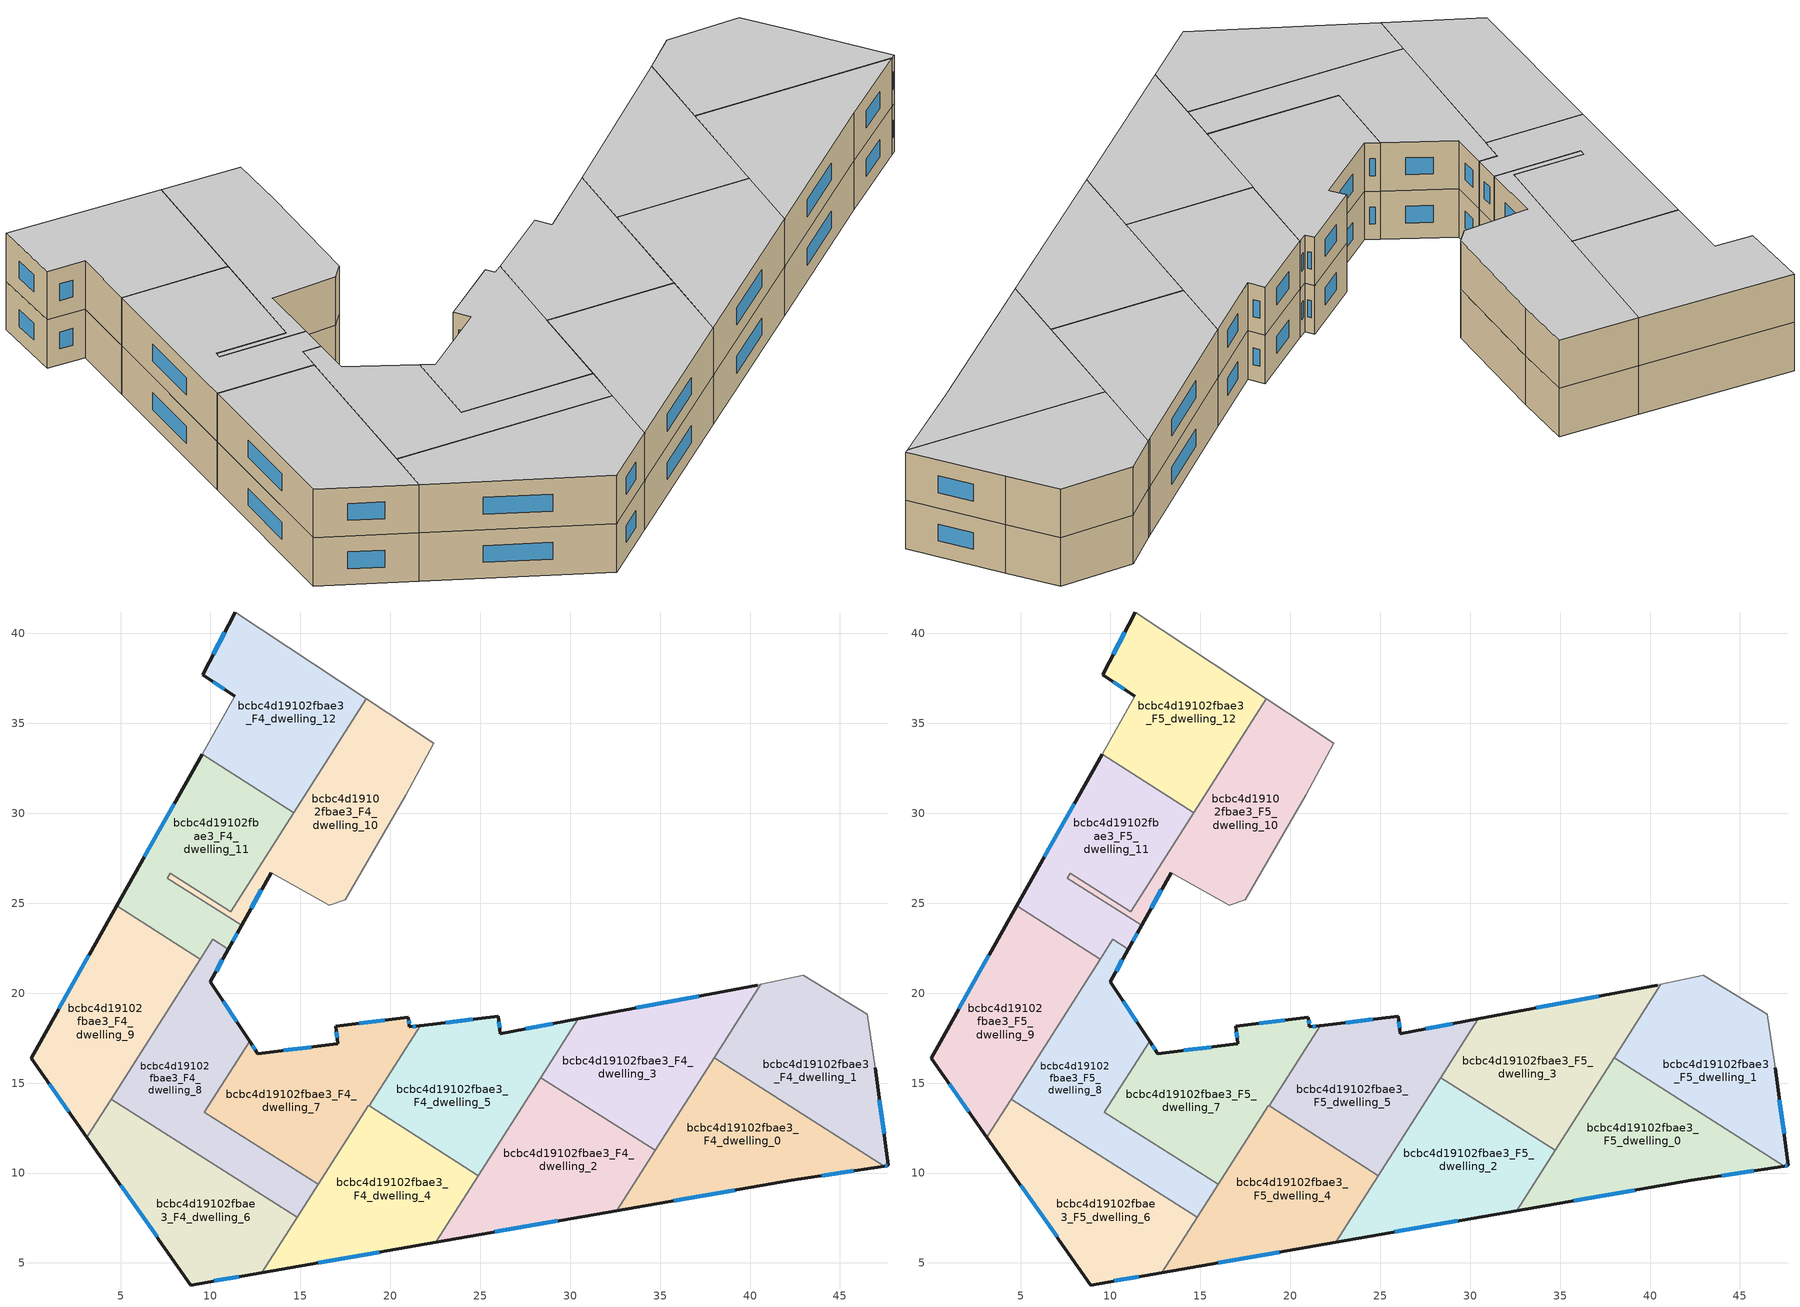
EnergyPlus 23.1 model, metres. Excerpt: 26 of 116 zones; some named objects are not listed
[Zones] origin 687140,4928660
bcbc4d19102fbae3_F4_dwelling_0
 floor to bcbc4d19102fbae3_F3_dwelling_0 (EU_floor_Construction): 47.45,10.39 42.3,9.61 32.59,7.91 38,16.41 z12
 wall outside (EU_wall_Construction): 32.59,7.91 42.3,9.61 47.45,10.39 z12:15
 wall to bcbc4d19102fbae3_F4_dwelling_1 (EU_wall_Construction): 47.45,10.39 38,16.41 z12:15
 wall to bcbc4d19102fbae3_F4_dwelling_3 (EU_wall_Construction): 38,16.41 34.72,11.26 z12:15
 wall to bcbc4d19102fbae3_F4_dwelling_2 (EU_wall_Construction): 34.72,11.26 32.59,7.91 z12:15
 window (EU_Window_Construction): 43.98,9.86 45.78,10.13 / 35.75,8.46 39.14,9.05 z12.98:14.02
bcbc4d19102fbae3_F4_dwelling_1
 floor to bcbc4d19102fbae3_F3_dwelling_1 (EU_floor_Construction): 46.51,18.82 46.95,15.85 47.69,10.42 47.45,10.39 38,16.41 40.6,20.5 42.95,20.98 z12
 wall outside (EU_wall_Construction): 47.45,10.39 47.69,10.42 46.95,15.85 z12:15
 wall adiabatic (EU_wall_Construction): 46.95,15.85 46.51,18.82 42.95,20.98 40.6,20.5 z12:15
 wall to bcbc4d19102fbae3_F4_dwelling_3 (EU_wall_Construction): 40.6,20.5 38,16.41 z12:15
 window (EU_Window_Construction): 47.45,12.19 47.19,14.09 / 47.53,10.4 47.61,10.41 z12.98:14.02
bcbc4d19102fbae3_F4_dwelling_10
 floor to bcbc4d19102fbae3_F3_dwelling_10 (EU_floor_Construction): 22.4,33.89 20.85,31.01 17.48,25.2 16.6,24.88 13.36,26.7 11.73,23.77 7.6,26.4 7.77,26.67 11.12,24.54 18.65,36.38 z12
 wall outside (EU_wall_Construction): 11.73,23.77 13.36,26.7 z12:15
 wall adiabatic (EU_wall_Construction): 13.36,26.7 16.6,24.88 17.48,25.2 20.85,31.01 22.4,33.89 18.65,36.38 z12:15
 wall to bcbc4d19102fbae3_F4_dwelling_11 (EU_wall_Construction): 14.62,30.04 11.12,24.54 7.77,26.67 7.6,26.4 11.73,23.77 z12:15
 wall to bcbc4d19102fbae3_F4_dwelling_12 (EU_wall_Construction): 18.65,36.38 14.62,30.04 z12:15
 window (EU_Window_Construction): 12.26,24.72 12.83,25.74 z12.98:14.02
bcbc4d19102fbae3_F4_dwelling_11
 floor to bcbc4d19102fbae3_F3_dwelling_11 (EU_floor_Construction): 14.62,30.04 11.12,24.54 7.77,26.67 7.6,26.4 11.73,23.77 11,22.45 10.14,23 9.43,21.89 4.79,24.85 9.53,33.28 z12
 wall outside (EU_wall_Construction): 11,22.45 11.73,23.77 / 9.53,33.28 4.79,24.85 z12:15
 wall to bcbc4d19102fbae3_F4_dwelling_8 (EU_wall_Construction): 9.43,21.89 10.14,23 11,22.45 z12:15
 wall to bcbc4d19102fbae3_F4_dwelling_9 (EU_wall_Construction): 4.79,24.85 9.43,21.89 z12:15
 wall to bcbc4d19102fbae3_F4_dwelling_12 (EU_wall_Construction): 14.62,30.04 9.53,33.28 z12:15
 window (EU_Window_Construction): 11.24,22.88 11.49,23.34 / 7.99,30.54 6.33,27.59 z12.98:14.02
bcbc4d19102fbae3_F4_dwelling_12
 floor to bcbc4d19102fbae3_F3_dwelling_12 (EU_floor_Construction): 18.65,36.38 14.62,30.04 9.53,33.28 11.34,36.5 9.56,37.7 11.37,41.19 z12
 wall outside (EU_wall_Construction): 11.37,41.19 9.56,37.7 11.34,36.5 z12:15
 wall adiabatic (EU_wall_Construction): 11.34,36.5 9.53,33.28 / 18.65,36.38 11.37,41.19 z12:15
 window (EU_Window_Construction): 10.14,37.31 10.77,36.89 / 10.79,40.06 10.15,38.83 z12.98:14.02
bcbc4d19102fbae3_F4_dwelling_2
 floor to bcbc4d19102fbae3_F3_dwelling_2 (EU_floor_Construction): 34.72,11.26 32.59,7.91 22.53,6.15 28.36,15.31 z12
 wall outside (EU_wall_Construction): 22.53,6.15 32.59,7.91 z12:15
 wall to bcbc4d19102fbae3_F4_dwelling_3 (EU_wall_Construction): 34.72,11.26 28.36,15.31 z12:15
 wall to bcbc4d19102fbae3_F4_dwelling_5 (EU_wall_Construction): 28.36,15.31 24.89,9.86 z12:15
 wall to bcbc4d19102fbae3_F4_dwelling_4 (EU_wall_Construction): 24.89,9.86 22.53,6.15 z12:15
 window (EU_Window_Construction): 25.8,6.72 29.32,7.34 z12.98:14.02
bcbc4d19102fbae3_F4_dwelling_3
 floor to bcbc4d19102fbae3_F3_dwelling_3 (EU_floor_Construction): 40.6,20.5 34.72,11.26 28.36,15.31 30.44,18.57 40.39,20.45 z12
 wall outside (EU_wall_Construction): 40.39,20.45 30.44,18.57 z12:15
 wall adiabatic (EU_wall_Construction): 40.6,20.5 40.39,20.45 z12:15
 wall to bcbc4d19102fbae3_F4_dwelling_5 (EU_wall_Construction): 30.44,18.57 28.36,15.31 z12:15
 window (EU_Window_Construction): 37.16,19.84 33.67,19.18 z12.98:14.02
bcbc4d19102fbae3_F4_dwelling_4
 floor to bcbc4d19102fbae3_F3_dwelling_4 (EU_floor_Construction): 24.89,9.86 22.53,6.15 12.86,4.46 18.78,13.75 z12
 wall outside (EU_wall_Construction): 12.86,4.46 22.53,6.15 z12:15
 wall to bcbc4d19102fbae3_F4_dwelling_7 (EU_wall_Construction): 18.82,13.73 18.78,13.75 15.98,9.36 z12:15
 wall to bcbc4d19102fbae3_F4_dwelling_5 (EU_wall_Construction): 24.89,9.86 18.82,13.73 z12:15
 wall to bcbc4d19102fbae3_F4_dwelling_6 (EU_wall_Construction): 14.81,7.53 12.86,4.46 z12:15
 wall to bcbc4d19102fbae3_F4_dwelling_8 (EU_wall_Construction): 15.98,9.36 14.81,7.53 z12:15
 window (EU_Window_Construction): 16,5.01 19.39,5.6 z12.98:14.02
bcbc4d19102fbae3_F4_dwelling_5
 floor to bcbc4d19102fbae3_F3_dwelling_5 (EU_floor_Construction): 30.44,18.57 24.89,9.86 18.82,13.73 21.66,18.2 25.99,18.72 26.11,17.75 z12
 wall outside (EU_wall_Construction): 30.44,18.57 26.11,17.75 25.99,18.72 21.66,18.2 z12:15
 wall to bcbc4d19102fbae3_F4_dwelling_7 (EU_wall_Construction): 21.66,18.2 18.82,13.73 z12:15
 window (EU_Window_Construction): 26.07,18.07 26.03,18.41 / 29.03,18.31 27.52,18.02 / 24.58,18.55 23.07,18.37 z12.98:14.02
bcbc4d19102fbae3_F4_dwelling_6
 floor to bcbc4d19102fbae3_F3_dwelling_6 (EU_floor_Construction): 14.81,7.53 12.86,4.46 8.91,3.78 3.13,11.99 4.48,14.11 z12
 wall outside (EU_wall_Construction): 3.13,11.99 8.91,3.78 12.86,4.46 z12:15
 wall to bcbc4d19102fbae3_F4_dwelling_8 (EU_wall_Construction): 14.81,7.53 4.48,14.11 z12:15
 wall to bcbc4d19102fbae3_F4_dwelling_9 (EU_wall_Construction): 4.48,14.11 3.13,11.99 z12:15
 window (EU_Window_Construction): 5.01,9.32 7.03,6.45 / 10.2,4 11.58,4.24 z12.98:14.02
bcbc4d19102fbae3_F4_dwelling_7
 floor to bcbc4d19102fbae3_F3_dwelling_7 (EU_floor_Construction): 21.66,18.2 18.82,13.73 18.78,13.75 15.98,9.36 9.67,13.38 12.17,17.33 12.62,16.64 17.05,17.18 17.08,17.18 17.08,17.22 16.96,18.17 20.99,18.67 21.06,18.12 21.6,18.19 z12
 wall outside (EU_wall_Construction): 21.66,18.2 21.6,18.19 21.06,18.12 20.99,18.67 16.96,18.17 17.08,17.22 17.08,17.18 17.05,17.18 12.62,16.64 12.17,17.33 z12:15
 wall to bcbc4d19102fbae3_F4_dwelling_8 (EU_wall_Construction): 12.17,17.33 9.67,13.38 15.98,9.36 z12:15
 window (EU_Window_Construction): 12.48,16.87 12.32,17.1 / 15.61,17.01 14.06,16.82 / 17,17.87 17.04,17.53 / 19.68,18.51 18.27,18.33 / 21.04,18.3 21.02,18.49 / 21.42,18.17 21.24,18.15 z12.98:14.02
bcbc4d19102fbae3_F4_dwelling_8
 floor to bcbc4d19102fbae3_F3_dwelling_8 (EU_floor_Construction): 11,22.45 9.98,20.63 12.17,17.33 9.67,13.38 15.98,9.36 14.81,7.53 4.48,14.11 10.14,23 z12
 wall outside (EU_wall_Construction): 12.17,17.33 9.98,20.63 11,22.45 z12:15
 wall to bcbc4d19102fbae3_F4_dwelling_9 (EU_wall_Construction): 9.43,21.89 4.48,14.11 z12:15
 window (EU_Window_Construction): 10.31,21.23 10.67,21.86 / 11.46,18.4 10.7,19.56 z12.98:14.02
bcbc4d19102fbae3_F4_dwelling_9
 floor to bcbc4d19102fbae3_F3_dwelling_9 (EU_floor_Construction): 9.43,21.89 3.13,11.99 0.02,16.39 4.79,24.85 z12
 wall outside (EU_wall_Construction): 4.79,24.85 0.02,16.39 3.13,11.99 z12:15
 window (EU_Window_Construction): 3.24,22.1 1.57,19.15 / 1.03,14.96 2.12,13.42 z12.98:14.02
bcbc4d19102fbae3_F5_dwelling_0
 floor to bcbc4d19102fbae3_F4_dwelling_0 (EU_floor_Construction): 47.45,10.39 42.3,9.61 32.59,7.91 38,16.41 z15
 wall outside (EU_wall_Construction): 32.59,7.91 42.3,9.61 47.45,10.39 z15:18
 wall to bcbc4d19102fbae3_F5_dwelling_1 (EU_wall_Construction): 47.45,10.39 38,16.41 z15:18
 wall to bcbc4d19102fbae3_F5_dwelling_3 (EU_wall_Construction): 38,16.41 34.72,11.26 z15:18
 wall to bcbc4d19102fbae3_F5_dwelling_2 (EU_wall_Construction): 34.72,11.26 32.59,7.91 z15:18
 window (EU_Window_Construction): 43.98,9.86 45.78,10.13 / 35.75,8.46 39.14,9.05 z15.98:17.02
 ceiling to bcbc4d19102fbae3_F6_dwelling_0 (EU_floor_Construction): 47.45,10.39 38,16.41 32.59,7.91 42.3,9.61 z18
bcbc4d19102fbae3_F5_dwelling_1
 floor to bcbc4d19102fbae3_F4_dwelling_1 (EU_floor_Construction): 46.51,18.82 46.95,15.85 47.69,10.42 47.45,10.39 38,16.41 40.6,20.5 42.95,20.98 z15
 wall outside (EU_wall_Construction): 47.45,10.39 47.69,10.42 46.95,15.85 z15:18
 wall adiabatic (EU_wall_Construction): 46.95,15.85 46.51,18.82 42.95,20.98 40.6,20.5 z15:18
 wall to bcbc4d19102fbae3_F5_dwelling_3 (EU_wall_Construction): 40.6,20.5 38,16.41 z15:18
 window (EU_Window_Construction): 47.45,12.19 47.19,14.09 / 47.53,10.4 47.61,10.41 z15.98:17.02
 ceiling to bcbc4d19102fbae3_F6_dwelling_1 (EU_floor_Construction): 47.69,10.42 46.95,15.85 46.51,18.82 42.95,20.98 40.6,20.5 38,16.41 47.45,10.39 z18
bcbc4d19102fbae3_F5_dwelling_10
 floor to bcbc4d19102fbae3_F4_dwelling_10 (EU_floor_Construction): 22.4,33.89 20.85,31.01 17.48,25.2 16.6,24.88 13.36,26.7 11.73,23.77 7.6,26.4 7.77,26.67 11.12,24.54 18.65,36.38 z15
 wall outside (EU_wall_Construction): 11.73,23.77 13.36,26.7 z15:18
 wall adiabatic (EU_wall_Construction): 13.36,26.7 16.6,24.88 17.48,25.2 20.85,31.01 22.4,33.89 18.65,36.38 z15:18
 wall to bcbc4d19102fbae3_F5_dwelling_11 (EU_wall_Construction): 14.62,30.04 11.12,24.54 7.77,26.67 7.6,26.4 11.73,23.77 z15:18
 wall to bcbc4d19102fbae3_F5_dwelling_12 (EU_wall_Construction): 18.65,36.38 14.62,30.04 z15:18
 window (EU_Window_Construction): 12.26,24.72 12.83,25.74 z15.98:17.02
 ceiling to bcbc4d19102fbae3_F6_dwelling_10 (EU_floor_Construction): 17.48,25.2 20.85,31.01 22.4,33.89 18.65,36.38 11.12,24.54 7.77,26.67 7.6,26.4 11.73,23.77 13.36,26.7 16.6,24.88 z18
bcbc4d19102fbae3_F5_dwelling_11
 floor to bcbc4d19102fbae3_F4_dwelling_11 (EU_floor_Construction): 14.62,30.04 11.12,24.54 7.77,26.67 7.6,26.4 11.73,23.77 11,22.45 10.14,23 9.43,21.89 4.79,24.85 9.53,33.28 z15
 wall outside (EU_wall_Construction): 11,22.45 11.73,23.77 / 9.53,33.28 4.79,24.85 z15:18
 wall to bcbc4d19102fbae3_F5_dwelling_8 (EU_wall_Construction): 9.43,21.89 10.14,23 11,22.45 z15:18
 wall to bcbc4d19102fbae3_F5_dwelling_9 (EU_wall_Construction): 4.79,24.85 9.43,21.89 z15:18
 wall to bcbc4d19102fbae3_F5_dwelling_12 (EU_wall_Construction): 14.62,30.04 9.53,33.28 z15:18
 window (EU_Window_Construction): 11.24,22.88 11.49,23.34 / 7.99,30.54 6.33,27.59 z15.98:17.02
 ceiling to bcbc4d19102fbae3_F6_dwelling_11 (EU_floor_Construction): 11.73,23.77 7.6,26.4 7.77,26.67 11.12,24.54 14.62,30.04 9.53,33.28 4.79,24.85 9.43,21.89 10.14,23 11,22.45 z18
bcbc4d19102fbae3_F5_dwelling_12
 floor to bcbc4d19102fbae3_F4_dwelling_12 (EU_floor_Construction): 18.65,36.38 14.62,30.04 9.53,33.28 11.34,36.5 9.56,37.7 11.37,41.19 z15
 wall outside (EU_wall_Construction): 11.37,41.19 9.56,37.7 11.34,36.5 z15:18
 wall adiabatic (EU_wall_Construction): 11.34,36.5 9.53,33.28 / 18.65,36.38 11.37,41.19 z15:18
 window (EU_Window_Construction): 10.14,37.31 10.77,36.89 / 10.79,40.06 10.15,38.83 z15.98:17.02
 ceiling to bcbc4d19102fbae3_F6_dwelling_12 (EU_floor_Construction): 14.62,30.04 18.65,36.38 11.37,41.19 9.56,37.7 11.34,36.5 9.53,33.28 z18
bcbc4d19102fbae3_F5_dwelling_2
 floor to bcbc4d19102fbae3_F4_dwelling_2 (EU_floor_Construction): 34.72,11.26 32.59,7.91 22.53,6.15 28.36,15.31 z15
 wall outside (EU_wall_Construction): 22.53,6.15 32.59,7.91 z15:18
 wall to bcbc4d19102fbae3_F5_dwelling_3 (EU_wall_Construction): 34.72,11.26 28.36,15.31 z15:18
 wall to bcbc4d19102fbae3_F5_dwelling_5 (EU_wall_Construction): 28.36,15.31 24.89,9.86 z15:18
 wall to bcbc4d19102fbae3_F5_dwelling_4 (EU_wall_Construction): 24.89,9.86 22.53,6.15 z15:18
 window (EU_Window_Construction): 25.8,6.72 29.32,7.34 z15.98:17.02
 ceiling to bcbc4d19102fbae3_F6_dwelling_2 (EU_floor_Construction): 32.59,7.91 34.72,11.26 28.36,15.31 22.53,6.15 z18
bcbc4d19102fbae3_F5_dwelling_3
 floor to bcbc4d19102fbae3_F4_dwelling_3 (EU_floor_Construction): 40.6,20.5 34.72,11.26 28.36,15.31 30.44,18.57 40.39,20.45 z15
 wall outside (EU_wall_Construction): 40.39,20.45 30.44,18.57 z15:18
 wall adiabatic (EU_wall_Construction): 40.6,20.5 40.39,20.45 z15:18
 wall to bcbc4d19102fbae3_F5_dwelling_5 (EU_wall_Construction): 30.44,18.57 28.36,15.31 z15:18
 window (EU_Window_Construction): 37.16,19.84 33.67,19.18 z15.98:17.02
 ceiling to bcbc4d19102fbae3_F6_dwelling_3 (EU_floor_Construction): 34.72,11.26 40.6,20.5 40.39,20.45 30.44,18.57 28.36,15.31 z18
bcbc4d19102fbae3_F5_dwelling_4
 floor to bcbc4d19102fbae3_F4_dwelling_4 (EU_floor_Construction): 24.89,9.86 22.53,6.15 12.86,4.46 18.78,13.75 z15
 wall outside (EU_wall_Construction): 12.86,4.46 22.53,6.15 z15:18
 wall to bcbc4d19102fbae3_F5_dwelling_7 (EU_wall_Construction): 18.82,13.73 18.78,13.75 15.98,9.36 z15:18
 wall to bcbc4d19102fbae3_F5_dwelling_5 (EU_wall_Construction): 24.89,9.86 18.82,13.73 z15:18
 wall to bcbc4d19102fbae3_F5_dwelling_6 (EU_wall_Construction): 14.81,7.53 12.86,4.46 z15:18
 wall to bcbc4d19102fbae3_F5_dwelling_8 (EU_wall_Construction): 15.98,9.36 14.81,7.53 z15:18
 window (EU_Window_Construction): 16,5.01 19.39,5.6 z15.98:17.02
 ceiling to bcbc4d19102fbae3_F6_dwelling_4 (EU_floor_Construction): 22.53,6.15 24.89,9.86 18.78,13.75 12.86,4.46 z18
bcbc4d19102fbae3_F5_dwelling_5
 floor to bcbc4d19102fbae3_F4_dwelling_5 (EU_floor_Construction): 30.44,18.57 24.89,9.86 18.82,13.73 21.66,18.2 25.99,18.72 26.11,17.75 z15
 wall outside (EU_wall_Construction): 30.44,18.57 26.11,17.75 25.99,18.72 21.66,18.2 z15:18
 wall to bcbc4d19102fbae3_F5_dwelling_7 (EU_wall_Construction): 21.66,18.2 18.82,13.73 z15:18
 window (EU_Window_Construction): 26.07,18.07 26.03,18.41 / 29.03,18.31 27.52,18.02 / 24.58,18.55 23.07,18.37 z15.98:17.02
 ceiling to bcbc4d19102fbae3_F6_dwelling_5 (EU_floor_Construction): 24.89,9.86 30.44,18.57 26.11,17.75 25.99,18.72 21.66,18.2 18.82,13.73 z18
bcbc4d19102fbae3_F5_dwelling_6
 floor to bcbc4d19102fbae3_F4_dwelling_6 (EU_floor_Construction): 14.81,7.53 12.86,4.46 8.91,3.78 3.13,11.99 4.48,14.11 z15
 wall outside (EU_wall_Construction): 3.13,11.99 8.91,3.78 12.86,4.46 z15:18
 wall to bcbc4d19102fbae3_F5_dwelling_8 (EU_wall_Construction): 14.81,7.53 4.48,14.11 z15:18
 wall to bcbc4d19102fbae3_F5_dwelling_9 (EU_wall_Construction): 4.48,14.11 3.13,11.99 z15:18
 window (EU_Window_Construction): 5.01,9.32 7.03,6.45 / 10.2,4 11.58,4.24 z15.98:17.02
 ceiling to bcbc4d19102fbae3_F6_dwelling_6 (EU_floor_Construction): 12.86,4.46 14.81,7.53 4.48,14.11 3.13,11.99 8.91,3.78 z18
bcbc4d19102fbae3_F5_dwelling_7
 floor to bcbc4d19102fbae3_F4_dwelling_7 (EU_floor_Construction): 21.66,18.2 18.82,13.73 18.78,13.75 15.98,9.36 9.67,13.38 12.17,17.33 12.62,16.64 17.05,17.18 17.08,17.18 17.08,17.22 16.96,18.17 20.99,18.67 21.06,18.12 21.6,18.19 z15
 wall outside (EU_wall_Construction): 21.66,18.2 21.6,18.19 21.06,18.12 20.99,18.67 16.96,18.17 17.08,17.22 17.08,17.18 17.05,17.18 12.62,16.64 12.17,17.33 z15:18
 wall to bcbc4d19102fbae3_F5_dwelling_8 (EU_wall_Construction): 12.17,17.33 9.67,13.38 15.98,9.36 z15:18
 window (EU_Window_Construction): 12.48,16.87 12.32,17.1 / 15.61,17.01 14.06,16.82 / 17,17.87 17.04,17.53 / 19.68,18.51 18.27,18.33 / 21.04,18.3 21.02,18.49 / 21.42,18.17 21.24,18.15 z15.98:17.02
 ceiling to bcbc4d19102fbae3_F6_dwelling_7 (EU_floor_Construction): 18.82,13.73 21.66,18.2 21.6,18.19 21.06,18.12 20.99,18.67 16.96,18.17 17.08,17.22 17.08,17.18 17.05,17.18 12.62,16.64 12.17,17.33 9.67,13.38 15.98,9.36 18.78,13.75 z18
bcbc4d19102fbae3_F5_dwelling_8
 floor to bcbc4d19102fbae3_F4_dwelling_8 (EU_floor_Construction): 11,22.45 9.98,20.63 12.17,17.33 9.67,13.38 15.98,9.36 14.81,7.53 4.48,14.11 10.14,23 z15
 wall outside (EU_wall_Construction): 12.17,17.33 9.98,20.63 11,22.45 z15:18
 wall to bcbc4d19102fbae3_F5_dwelling_9 (EU_wall_Construction): 9.43,21.89 4.48,14.11 z15:18
 window (EU_Window_Construction): 10.31,21.23 10.67,21.86 / 11.46,18.4 10.7,19.56 z15.98:17.02
 ceiling to bcbc4d19102fbae3_F6_dwelling_8 (EU_floor_Construction): 14.81,7.53 15.98,9.36 9.67,13.38 12.17,17.33 9.98,20.63 11,22.45 10.14,23 4.48,14.11 z18
bcbc4d19102fbae3_F5_dwelling_9
 floor to bcbc4d19102fbae3_F4_dwelling_9 (EU_floor_Construction): 9.43,21.89 3.13,11.99 0.02,16.39 4.79,24.85 z15
 wall outside (EU_wall_Construction): 4.79,24.85 0.02,16.39 3.13,11.99 z15:18
 window (EU_Window_Construction): 3.24,22.1 1.57,19.15 / 1.03,14.96 2.12,13.42 z15.98:17.02
 ceiling to bcbc4d19102fbae3_F6_dwelling_9 (EU_floor_Construction): 3.13,11.99 9.43,21.89 4.79,24.85 0.02,16.39 z18
[Building]
EU S2 Campaign: North Axis=0; Terrain=City; Solar Distribution=FullExterior
[Site:Location]
Bologna: Latitude=44.5; Longitude=11.25; Time Zone=1; Elevation=37
[SizingPeriod:WeatherFileDays]
AnnualSizingPeriod: Begin Month=1; Begin Day of Month=1; End Month=12; End Day of Month=31; Day of Week for Start Day=Monday; Use Weather File Daylight Saving Period=No; Use Weather File Rain and Snow Indicators=No
[MATERIAL]
EU_InternalMass_Material: Roughness=MediumRough; Thickness=0.1; Conductivity=1; Density=1800; Specific Heat=900; Thermal Absorptance=0.9; Solar Absorptance=0.7; Visible Absorptance=0.7
[MATERIAL:NOMASS] Roughness=MediumRough; Thermal Absorptance=0.9; Solar Absorptance=0.7; Visible Absorptance=0.7
Name | Thermal Resistance
EU_wall_NoMass | 0.905828
EU_floor_NoMass | 0.67114
[WINDOWMATERIAL:SIMPLEGLAZINGSYSTEM]
EU_Window_SimpleGlazing: UFactor=4.52486; Solar Heat Gain Coefficient=0.85; Visible Transmittance=0.85
[CONSTRUCTION]
EU_wall_Construction: EU_wall_NoMass
EU_floor_Construction: EU_floor_NoMass
EU_Window_Construction: EU_Window_SimpleGlazing
EU_InternalMass_Construction: EU_InternalMass_Material
[ZONE] Type=1; Multiplier=1; Ceiling Height=autocalculate; Floor Area=autocalculate; Part of Total Floor Area=Yes
Name | Volume
bcbc4d19102fbae3_F4_dwelling_0; bcbc4d19102fbae3_F5_dwelling_0; bcbc4d19102fbae3_F4_dwelling_12; bcbc4d19102fbae3_F5_dwelling_12 | 167.64
bcbc4d19102fbae3_F4_dwelling_1; bcbc4d19102fbae3_F5_dwelling_1 | 167.637
bcbc4d19102fbae3_F4_dwelling_10; bcbc4d19102fbae3_F5_dwelling_10 | 168.234
bcbc4d19102fbae3_F4_dwelling_11; bcbc4d19102fbae3_F5_dwelling_11 | 167.92
bcbc4d19102fbae3_F4_dwelling_2; bcbc4d19102fbae3_F5_dwelling_2 | 167.627
bcbc4d19102fbae3_F4_dwelling_3; bcbc4d19102fbae3_F5_dwelling_3 | 167.615
bcbc4d19102fbae3_F4_dwelling_4; bcbc4d19102fbae3_F5_dwelling_4 | 167.6
bcbc4d19102fbae3_F4_dwelling_5; bcbc4d19102fbae3_F5_dwelling_5 | 166.841
bcbc4d19102fbae3_F4_dwelling_6; bcbc4d19102fbae3_F5_dwelling_6 | 167.644
bcbc4d19102fbae3_F4_dwelling_7; bcbc4d19102fbae3_F5_dwelling_7 | 167.226
bcbc4d19102fbae3_F4_dwelling_8; bcbc4d19102fbae3_F5_dwelling_8 | 167.625
bcbc4d19102fbae3_F4_dwelling_9; bcbc4d19102fbae3_F5_dwelling_9 | 167.924
[INTERNALMASS] Construction=EU_InternalMass_Construction
Name | Zone or ZoneList | Surface Area
bcbc4d19102fbae3_F4_dwelling_0_EU_InternalMass | bcbc4d19102fbae3_F4_dwelling_0 | 55.8769
bcbc4d19102fbae3_F4_dwelling_1_EU_InternalMass | bcbc4d19102fbae3_F4_dwelling_1 | 55.8792
bcbc4d19102fbae3_F4_dwelling_2_EU_InternalMass | bcbc4d19102fbae3_F4_dwelling_2 | 55.8777
bcbc4d19102fbae3_F4_dwelling_3_EU_InternalMass | bcbc4d19102fbae3_F4_dwelling_3 | 55.8743
bcbc4d19102fbae3_F4_dwelling_4_EU_InternalMass | bcbc4d19102fbae3_F4_dwelling_4 | 55.8696
bcbc4d19102fbae3_F4_dwelling_5_EU_InternalMass | bcbc4d19102fbae3_F4_dwelling_5 | 55.616
bcbc4d19102fbae3_F4_dwelling_6_EU_InternalMass | bcbc4d19102fbae3_F4_dwelling_6 | 55.8802
bcbc4d19102fbae3_F4_dwelling_7_EU_InternalMass | bcbc4d19102fbae3_F4_dwelling_7 | 55.7405
bcbc4d19102fbae3_F4_dwelling_8_EU_InternalMass | bcbc4d19102fbae3_F4_dwelling_8 | 55.8759
bcbc4d19102fbae3_F4_dwelling_9_EU_InternalMass | bcbc4d19102fbae3_F4_dwelling_9 | 55.9736
bcbc4d19102fbae3_F4_dwelling_10_EU_InternalMass | bcbc4d19102fbae3_F4_dwelling_10 | 56.0781
bcbc4d19102fbae3_F4_dwelling_11_EU_InternalMass | bcbc4d19102fbae3_F4_dwelling_11 | 55.9729
bcbc4d19102fbae3_F4_dwelling_12_EU_InternalMass | bcbc4d19102fbae3_F4_dwelling_12 | 55.8787
bcbc4d19102fbae3_F5_dwelling_0_EU_InternalMass | bcbc4d19102fbae3_F5_dwelling_0 | 55.8769
bcbc4d19102fbae3_F5_dwelling_1_EU_InternalMass | bcbc4d19102fbae3_F5_dwelling_1 | 55.8792
bcbc4d19102fbae3_F5_dwelling_2_EU_InternalMass | bcbc4d19102fbae3_F5_dwelling_2 | 55.8777
bcbc4d19102fbae3_F5_dwelling_3_EU_InternalMass | bcbc4d19102fbae3_F5_dwelling_3 | 55.8743
bcbc4d19102fbae3_F5_dwelling_4_EU_InternalMass | bcbc4d19102fbae3_F5_dwelling_4 | 55.8696
bcbc4d19102fbae3_F5_dwelling_5_EU_InternalMass | bcbc4d19102fbae3_F5_dwelling_5 | 55.616
bcbc4d19102fbae3_F5_dwelling_6_EU_InternalMass | bcbc4d19102fbae3_F5_dwelling_6 | 55.8802
bcbc4d19102fbae3_F5_dwelling_7_EU_InternalMass | bcbc4d19102fbae3_F5_dwelling_7 | 55.7405
bcbc4d19102fbae3_F5_dwelling_8_EU_InternalMass | bcbc4d19102fbae3_F5_dwelling_8 | 55.8759
bcbc4d19102fbae3_F5_dwelling_9_EU_InternalMass | bcbc4d19102fbae3_F5_dwelling_9 | 55.9736
bcbc4d19102fbae3_F5_dwelling_10_EU_InternalMass | bcbc4d19102fbae3_F5_dwelling_10 | 56.0781
bcbc4d19102fbae3_F5_dwelling_11_EU_InternalMass | bcbc4d19102fbae3_F5_dwelling_11 | 55.9729
bcbc4d19102fbae3_F5_dwelling_12_EU_InternalMass | bcbc4d19102fbae3_F5_dwelling_12 | 55.8787
[OTHEREQUIPMENT] Fuel Type=Electricity; Design Level Calculation Method=Watts/Area; Power per Zone Floor Area=1; Fraction Latent=0; Fraction Radiant=0; Fraction Lost=0; Carbon Dioxide Generation Rate=0; EndUse Subcategory=EU_Step8_InternalGains
Name | Zone or ZoneList or Space or SpaceList | Schedule
EU_Step8_InternalGain_bcbc4d19102fbae3_F4_dwelling_0_f000 | bcbc4d19102fbae3_F4_dwelling_0 | EU_Step8_GainSchedule_bcbc4d19102fbae3_F4_dwelling_0_f000
EU_Step8_InternalGain_bcbc4d19102fbae3_F4_dwelling_1_f000 | bcbc4d19102fbae3_F4_dwelling_1 | EU_Step8_GainSchedule_bcbc4d19102fbae3_F4_dwelling_1_f000
EU_Step8_InternalGain_bcbc4d19102fbae3_F4_dwelling_2_f000 | bcbc4d19102fbae3_F4_dwelling_2 | EU_Step8_GainSchedule_bcbc4d19102fbae3_F4_dwelling_2_f000
EU_Step8_InternalGain_bcbc4d19102fbae3_F4_dwelling_3_f000 | bcbc4d19102fbae3_F4_dwelling_3 | EU_Step8_GainSchedule_bcbc4d19102fbae3_F4_dwelling_3_f000
EU_Step8_InternalGain_bcbc4d19102fbae3_F4_dwelling_4_f000 | bcbc4d19102fbae3_F4_dwelling_4 | EU_Step8_GainSchedule_bcbc4d19102fbae3_F4_dwelling_4_f000
EU_Step8_InternalGain_bcbc4d19102fbae3_F4_dwelling_5_f000 | bcbc4d19102fbae3_F4_dwelling_5 | EU_Step8_GainSchedule_bcbc4d19102fbae3_F4_dwelling_5_f000
EU_Step8_InternalGain_bcbc4d19102fbae3_F4_dwelling_6_f000 | bcbc4d19102fbae3_F4_dwelling_6 | EU_Step8_GainSchedule_bcbc4d19102fbae3_F4_dwelling_6_f000
EU_Step8_InternalGain_bcbc4d19102fbae3_F4_dwelling_7_f000 | bcbc4d19102fbae3_F4_dwelling_7 | EU_Step8_GainSchedule_bcbc4d19102fbae3_F4_dwelling_7_f000
EU_Step8_InternalGain_bcbc4d19102fbae3_F4_dwelling_8_f000 | bcbc4d19102fbae3_F4_dwelling_8 | EU_Step8_GainSchedule_bcbc4d19102fbae3_F4_dwelling_8_f000
EU_Step8_InternalGain_bcbc4d19102fbae3_F4_dwelling_9_f000 | bcbc4d19102fbae3_F4_dwelling_9 | EU_Step8_GainSchedule_bcbc4d19102fbae3_F4_dwelling_9_f000
EU_Step8_InternalGain_bcbc4d19102fbae3_F4_dwelling_10_f000 | bcbc4d19102fbae3_F4_dwelling_10 | EU_Step8_GainSchedule_bcbc4d19102fbae3_F4_dwelling_10_f000
EU_Step8_InternalGain_bcbc4d19102fbae3_F4_dwelling_11_f000 | bcbc4d19102fbae3_F4_dwelling_11 | EU_Step8_GainSchedule_bcbc4d19102fbae3_F4_dwelling_11_f000
EU_Step8_InternalGain_bcbc4d19102fbae3_F4_dwelling_12_f000 | bcbc4d19102fbae3_F4_dwelling_12 | EU_Step8_GainSchedule_bcbc4d19102fbae3_F4_dwelling_12_f000
EU_Step8_InternalGain_bcbc4d19102fbae3_F5_dwelling_0_f000 | bcbc4d19102fbae3_F5_dwelling_0 | EU_Step8_GainSchedule_bcbc4d19102fbae3_F5_dwelling_0_f000
EU_Step8_InternalGain_bcbc4d19102fbae3_F5_dwelling_1_f000 | bcbc4d19102fbae3_F5_dwelling_1 | EU_Step8_GainSchedule_bcbc4d19102fbae3_F5_dwelling_1_f000
EU_Step8_InternalGain_bcbc4d19102fbae3_F5_dwelling_2_f000 | bcbc4d19102fbae3_F5_dwelling_2 | EU_Step8_GainSchedule_bcbc4d19102fbae3_F5_dwelling_2_f000
EU_Step8_InternalGain_bcbc4d19102fbae3_F5_dwelling_3_f000 | bcbc4d19102fbae3_F5_dwelling_3 | EU_Step8_GainSchedule_bcbc4d19102fbae3_F5_dwelling_3_f000
EU_Step8_InternalGain_bcbc4d19102fbae3_F5_dwelling_4_f000 | bcbc4d19102fbae3_F5_dwelling_4 | EU_Step8_GainSchedule_bcbc4d19102fbae3_F5_dwelling_4_f000
EU_Step8_InternalGain_bcbc4d19102fbae3_F5_dwelling_5_f000 | bcbc4d19102fbae3_F5_dwelling_5 | EU_Step8_GainSchedule_bcbc4d19102fbae3_F5_dwelling_5_f000
EU_Step8_InternalGain_bcbc4d19102fbae3_F5_dwelling_6_f000 | bcbc4d19102fbae3_F5_dwelling_6 | EU_Step8_GainSchedule_bcbc4d19102fbae3_F5_dwelling_6_f000
EU_Step8_InternalGain_bcbc4d19102fbae3_F5_dwelling_7_f000 | bcbc4d19102fbae3_F5_dwelling_7 | EU_Step8_GainSchedule_bcbc4d19102fbae3_F5_dwelling_7_f000
EU_Step8_InternalGain_bcbc4d19102fbae3_F5_dwelling_8_f000 | bcbc4d19102fbae3_F5_dwelling_8 | EU_Step8_GainSchedule_bcbc4d19102fbae3_F5_dwelling_8_f000
EU_Step8_InternalGain_bcbc4d19102fbae3_F5_dwelling_9_f000 | bcbc4d19102fbae3_F5_dwelling_9 | EU_Step8_GainSchedule_bcbc4d19102fbae3_F5_dwelling_9_f000
EU_Step8_InternalGain_bcbc4d19102fbae3_F5_dwelling_10_f000 | bcbc4d19102fbae3_F5_dwelling_10 | EU_Step8_GainSchedule_bcbc4d19102fbae3_F5_dwelling_10_f000
EU_Step8_InternalGain_bcbc4d19102fbae3_F5_dwelling_11_f000 | bcbc4d19102fbae3_F5_dwelling_11 | EU_Step8_GainSchedule_bcbc4d19102fbae3_F5_dwelling_11_f000
EU_Step8_InternalGain_bcbc4d19102fbae3_F5_dwelling_12_f000 | bcbc4d19102fbae3_F5_dwelling_12 | EU_Step8_GainSchedule_bcbc4d19102fbae3_F5_dwelling_12_f000
[ZONEVENTILATION:DESIGNFLOWRATE] Schedule=EU_AlwaysOn; Design Flow Rate Calculation Method=AirChanges/Hour; Air Changes per Hour=0.73129; Ventilation Type=Natural; Fan Pressure Rise=0; Fan Total Efficiency=1; Constant Term Coefficient=1; Temperature Term Coefficient=0; Velocity Term Coefficient=0; Velocity Squared Term Coefficient=0; Minimum Indoor Temperature=-100; Maximum Indoor Temperature=100; Delta Temperature=-100; Minimum Outdoor Temperature=-100; Maximum Outdoor Temperature=100; Maximum Wind Speed=40
Name | Zone or ZoneList or Space or SpaceList
EU_ConstantAir_bcbc4d19102fbae3_F4_dwelling_0 | bcbc4d19102fbae3_F4_dwelling_0
EU_ConstantAir_bcbc4d19102fbae3_F4_dwelling_1 | bcbc4d19102fbae3_F4_dwelling_1
EU_ConstantAir_bcbc4d19102fbae3_F4_dwelling_2 | bcbc4d19102fbae3_F4_dwelling_2
EU_ConstantAir_bcbc4d19102fbae3_F4_dwelling_3 | bcbc4d19102fbae3_F4_dwelling_3
EU_ConstantAir_bcbc4d19102fbae3_F4_dwelling_4 | bcbc4d19102fbae3_F4_dwelling_4
EU_ConstantAir_bcbc4d19102fbae3_F4_dwelling_5 | bcbc4d19102fbae3_F4_dwelling_5
EU_ConstantAir_bcbc4d19102fbae3_F4_dwelling_6 | bcbc4d19102fbae3_F4_dwelling_6
EU_ConstantAir_bcbc4d19102fbae3_F4_dwelling_7 | bcbc4d19102fbae3_F4_dwelling_7
EU_ConstantAir_bcbc4d19102fbae3_F4_dwelling_8 | bcbc4d19102fbae3_F4_dwelling_8
EU_ConstantAir_bcbc4d19102fbae3_F4_dwelling_9 | bcbc4d19102fbae3_F4_dwelling_9
EU_ConstantAir_bcbc4d19102fbae3_F4_dwelling_10 | bcbc4d19102fbae3_F4_dwelling_10
EU_ConstantAir_bcbc4d19102fbae3_F4_dwelling_11 | bcbc4d19102fbae3_F4_dwelling_11
EU_ConstantAir_bcbc4d19102fbae3_F4_dwelling_12 | bcbc4d19102fbae3_F4_dwelling_12
EU_ConstantAir_bcbc4d19102fbae3_F5_dwelling_0 | bcbc4d19102fbae3_F5_dwelling_0
EU_ConstantAir_bcbc4d19102fbae3_F5_dwelling_1 | bcbc4d19102fbae3_F5_dwelling_1
EU_ConstantAir_bcbc4d19102fbae3_F5_dwelling_2 | bcbc4d19102fbae3_F5_dwelling_2
EU_ConstantAir_bcbc4d19102fbae3_F5_dwelling_3 | bcbc4d19102fbae3_F5_dwelling_3
EU_ConstantAir_bcbc4d19102fbae3_F5_dwelling_4 | bcbc4d19102fbae3_F5_dwelling_4
EU_ConstantAir_bcbc4d19102fbae3_F5_dwelling_5 | bcbc4d19102fbae3_F5_dwelling_5
EU_ConstantAir_bcbc4d19102fbae3_F5_dwelling_6 | bcbc4d19102fbae3_F5_dwelling_6
EU_ConstantAir_bcbc4d19102fbae3_F5_dwelling_7 | bcbc4d19102fbae3_F5_dwelling_7
EU_ConstantAir_bcbc4d19102fbae3_F5_dwelling_8 | bcbc4d19102fbae3_F5_dwelling_8
EU_ConstantAir_bcbc4d19102fbae3_F5_dwelling_9 | bcbc4d19102fbae3_F5_dwelling_9
EU_ConstantAir_bcbc4d19102fbae3_F5_dwelling_10 | bcbc4d19102fbae3_F5_dwelling_10
EU_ConstantAir_bcbc4d19102fbae3_F5_dwelling_11 | bcbc4d19102fbae3_F5_dwelling_11
EU_ConstantAir_bcbc4d19102fbae3_F5_dwelling_12 | bcbc4d19102fbae3_F5_dwelling_12
[HVACTEMPLATE:ZONE:IDEALLOADSAIRSYSTEM] System Availability Schedule=EU_AlwaysOn; Maximum Heating Supply Air Temperature=50; Minimum Cooling Supply Air Temperature=13; Maximum Heating Supply Air Humidity Ratio=0.0156; Minimum Cooling Supply Air Humidity Ratio=0.0077; Heating Limit=NoLimit; Cooling Limit=NoLimit; Heating Availability Schedule=EU_AlwaysOn; Cooling Availability Schedule=EU_CoolingOff; Dehumidification Control Type=ConstantSensibleHeatRatio; Cooling Sensible Heat Ratio=0.7; Dehumidification Setpoint=60; Humidification Control Type=None; Humidification Setpoint=30; Outdoor Air Method=None; Outdoor Air Flow Rate per Person=0.00944; Outdoor Air Flow Rate per Zone Floor Area=0; Outdoor Air Flow Rate per Zone=0; Demand Controlled Ventilation Type=None; Outdoor Air Economizer Type=NoEconomizer; Heat Recovery Type=None; Sensible Heat Recovery Effectiveness=0.7; Latent Heat Recovery Effectiveness=0.65
Name | Template Thermostat
bcbc4d19102fbae3_F4_dwelling_0 | EU_HeatOnly_bcbc4d19102fbae3_F4_dwelling_0
bcbc4d19102fbae3_F4_dwelling_1 | EU_HeatOnly_bcbc4d19102fbae3_F4_dwelling_1
bcbc4d19102fbae3_F4_dwelling_2 | EU_HeatOnly_bcbc4d19102fbae3_F4_dwelling_2
bcbc4d19102fbae3_F4_dwelling_3 | EU_HeatOnly_bcbc4d19102fbae3_F4_dwelling_3
bcbc4d19102fbae3_F4_dwelling_4 | EU_HeatOnly_bcbc4d19102fbae3_F4_dwelling_4
bcbc4d19102fbae3_F4_dwelling_5 | EU_HeatOnly_bcbc4d19102fbae3_F4_dwelling_5
bcbc4d19102fbae3_F4_dwelling_6 | EU_HeatOnly_bcbc4d19102fbae3_F4_dwelling_6
bcbc4d19102fbae3_F4_dwelling_7 | EU_HeatOnly_bcbc4d19102fbae3_F4_dwelling_7
bcbc4d19102fbae3_F4_dwelling_8 | EU_HeatOnly_bcbc4d19102fbae3_F4_dwelling_8
bcbc4d19102fbae3_F4_dwelling_9 | EU_HeatOnly_bcbc4d19102fbae3_F4_dwelling_9
bcbc4d19102fbae3_F4_dwelling_10 | EU_HeatOnly_bcbc4d19102fbae3_F4_dwelling_10
bcbc4d19102fbae3_F4_dwelling_11 | EU_HeatOnly_bcbc4d19102fbae3_F4_dwelling_11
bcbc4d19102fbae3_F4_dwelling_12 | EU_HeatOnly_bcbc4d19102fbae3_F4_dwelling_12
bcbc4d19102fbae3_F5_dwelling_0 | EU_HeatOnly_bcbc4d19102fbae3_F5_dwelling_0
bcbc4d19102fbae3_F5_dwelling_1 | EU_HeatOnly_bcbc4d19102fbae3_F5_dwelling_1
bcbc4d19102fbae3_F5_dwelling_2 | EU_HeatOnly_bcbc4d19102fbae3_F5_dwelling_2
bcbc4d19102fbae3_F5_dwelling_3 | EU_HeatOnly_bcbc4d19102fbae3_F5_dwelling_3
bcbc4d19102fbae3_F5_dwelling_4 | EU_HeatOnly_bcbc4d19102fbae3_F5_dwelling_4
bcbc4d19102fbae3_F5_dwelling_5 | EU_HeatOnly_bcbc4d19102fbae3_F5_dwelling_5
bcbc4d19102fbae3_F5_dwelling_6 | EU_HeatOnly_bcbc4d19102fbae3_F5_dwelling_6
bcbc4d19102fbae3_F5_dwelling_7 | EU_HeatOnly_bcbc4d19102fbae3_F5_dwelling_7
bcbc4d19102fbae3_F5_dwelling_8 | EU_HeatOnly_bcbc4d19102fbae3_F5_dwelling_8
bcbc4d19102fbae3_F5_dwelling_9 | EU_HeatOnly_bcbc4d19102fbae3_F5_dwelling_9
bcbc4d19102fbae3_F5_dwelling_10 | EU_HeatOnly_bcbc4d19102fbae3_F5_dwelling_10
bcbc4d19102fbae3_F5_dwelling_11 | EU_HeatOnly_bcbc4d19102fbae3_F5_dwelling_11
bcbc4d19102fbae3_F5_dwelling_12 | EU_HeatOnly_bcbc4d19102fbae3_F5_dwelling_12
[SIZING:ZONE] Zone Cooling Design Supply Air Temperature Input Method=SupplyAirTemperature; Zone Cooling Design Supply Air Temperature=13; Zone Heating Design Supply Air Temperature Input Method=SupplyAirTemperature; Zone Heating Design Supply Air Temperature=50; Zone Cooling Design Supply Air Humidity Ratio=0.008; Zone Heating Design Supply Air Humidity Ratio=0.008; Cooling Design Air Flow Method=DesignDay; Cooling Design Air Flow Rate=0; Cooling Minimum Air Flow per Zone Floor Area=0.000762; Cooling Minimum Air Flow=0; Cooling Minimum Air Flow Fraction=0.2; Heating Design Air Flow Method=DesignDay; Heating Design Air Flow Rate=0; Heating Maximum Air Flow per Zone Floor Area=0.002032; Heating Maximum Air Flow=0.141576; Heating Maximum Air Flow Fraction=0.3; Account for Dedicated Outdoor Air System=No; Dedicated Outdoor Air System Control Strategy=NeutralSupplyAir; Dedicated Outdoor Air Low Setpoint Temperature for Design=autosize; Dedicated Outdoor Air High Setpoint Temperature for Design=autosize; Zone Load Sizing Method=Sensible Load Only No Latent Load; Zone Latent Cooling Design Supply Air Humidity Ratio Input Method=HumidityRatioDifference; Zone Cooling Design Supply Air Humidity Ratio Difference=0.005; Zone Latent Heating Design Supply Air Humidity Ratio Input Method=HumidityRatioDifference; Zone Humidification Design Supply Air Humidity Ratio Difference=0.005
bcbc4d19102fbae3_F4_dwelling_0; bcbc4d19102fbae3_F4_dwelling_1; bcbc4d19102fbae3_F4_dwelling_2; bcbc4d19102fbae3_F4_dwelling_3; bcbc4d19102fbae3_F4_dwelling_4; bcbc4d19102fbae3_F4_dwelling_5; bcbc4d19102fbae3_F4_dwelling_6; bcbc4d19102fbae3_F4_dwelling_7; bcbc4d19102fbae3_F4_dwelling_8; bcbc4d19102fbae3_F4_dwelling_9; bcbc4d19102fbae3_F4_dwelling_10; bcbc4d19102fbae3_F4_dwelling_11; bcbc4d19102fbae3_F4_dwelling_12; bcbc4d19102fbae3_F5_dwelling_0; bcbc4d19102fbae3_F5_dwelling_1; bcbc4d19102fbae3_F5_dwelling_2; bcbc4d19102fbae3_F5_dwelling_3; bcbc4d19102fbae3_F5_dwelling_4; bcbc4d19102fbae3_F5_dwelling_5; bcbc4d19102fbae3_F5_dwelling_6; bcbc4d19102fbae3_F5_dwelling_7; bcbc4d19102fbae3_F5_dwelling_8; bcbc4d19102fbae3_F5_dwelling_9; bcbc4d19102fbae3_F5_dwelling_10; bcbc4d19102fbae3_F5_dwelling_11; bcbc4d19102fbae3_F5_dwelling_12
[SCHEDULE:CONSTANT]
Name | Hourly Value
EU_AlwaysOn | 1
EU_CoolingOff | 0
[SCHEDULE:FILE] Column Number=1; Rows to Skip at Top=0; Number of Hours of Data=8760; Column Separator=Comma; Interpolate to Timestep=No; Minutes per Item=60; Adjust Schedule for Daylight Savings=Yes
Name | File
EU_Step8_GainSchedule_bcbc4d19102fbae3_F4_dwelling_0_f000 | ../../schedules/bcbc4d19102fbae3/bcbc4d19102fbae3_F4_dwelling_0_f000_gain.csv
EU_Step8_GainSchedule_bcbc4d19102fbae3_F4_dwelling_1_f000 | ../../schedules/bcbc4d19102fbae3/bcbc4d19102fbae3_F4_dwelling_1_f000_gain.csv
EU_Step8_GainSchedule_bcbc4d19102fbae3_F4_dwelling_2_f000 | ../../schedules/bcbc4d19102fbae3/bcbc4d19102fbae3_F4_dwelling_2_f000_gain.csv
EU_Step8_GainSchedule_bcbc4d19102fbae3_F4_dwelling_3_f000 | ../../schedules/bcbc4d19102fbae3/bcbc4d19102fbae3_F4_dwelling_3_f000_gain.csv
EU_Step8_GainSchedule_bcbc4d19102fbae3_F4_dwelling_4_f000 | ../../schedules/bcbc4d19102fbae3/bcbc4d19102fbae3_F4_dwelling_4_f000_gain.csv
EU_Step8_GainSchedule_bcbc4d19102fbae3_F4_dwelling_5_f000 | ../../schedules/bcbc4d19102fbae3/bcbc4d19102fbae3_F4_dwelling_5_f000_gain.csv
EU_Step8_GainSchedule_bcbc4d19102fbae3_F4_dwelling_6_f000 | ../../schedules/bcbc4d19102fbae3/bcbc4d19102fbae3_F4_dwelling_6_f000_gain.csv
EU_Step8_GainSchedule_bcbc4d19102fbae3_F4_dwelling_7_f000 | ../../schedules/bcbc4d19102fbae3/bcbc4d19102fbae3_F4_dwelling_7_f000_gain.csv
EU_Step8_GainSchedule_bcbc4d19102fbae3_F4_dwelling_8_f000 | ../../schedules/bcbc4d19102fbae3/bcbc4d19102fbae3_F4_dwelling_8_f000_gain.csv
EU_Step8_GainSchedule_bcbc4d19102fbae3_F4_dwelling_9_f000 | ../../schedules/bcbc4d19102fbae3/bcbc4d19102fbae3_F4_dwelling_9_f000_gain.csv
EU_Step8_GainSchedule_bcbc4d19102fbae3_F4_dwelling_10_f000 | ../../schedules/bcbc4d19102fbae3/bcbc4d19102fbae3_F4_dwelling_10_f000_gain.csv
EU_Step8_GainSchedule_bcbc4d19102fbae3_F4_dwelling_11_f000 | ../../schedules/bcbc4d19102fbae3/bcbc4d19102fbae3_F4_dwelling_11_f000_gain.csv
EU_Step8_GainSchedule_bcbc4d19102fbae3_F4_dwelling_12_f000 | ../../schedules/bcbc4d19102fbae3/bcbc4d19102fbae3_F4_dwelling_12_f000_gain.csv
EU_Step8_GainSchedule_bcbc4d19102fbae3_F5_dwelling_0_f000 | ../../schedules/bcbc4d19102fbae3/bcbc4d19102fbae3_F5_dwelling_0_f000_gain.csv
EU_Step8_GainSchedule_bcbc4d19102fbae3_F5_dwelling_1_f000 | ../../schedules/bcbc4d19102fbae3/bcbc4d19102fbae3_F5_dwelling_1_f000_gain.csv
EU_Step8_GainSchedule_bcbc4d19102fbae3_F5_dwelling_2_f000 | ../../schedules/bcbc4d19102fbae3/bcbc4d19102fbae3_F5_dwelling_2_f000_gain.csv
EU_Step8_GainSchedule_bcbc4d19102fbae3_F5_dwelling_3_f000 | ../../schedules/bcbc4d19102fbae3/bcbc4d19102fbae3_F5_dwelling_3_f000_gain.csv
EU_Step8_GainSchedule_bcbc4d19102fbae3_F5_dwelling_4_f000 | ../../schedules/bcbc4d19102fbae3/bcbc4d19102fbae3_F5_dwelling_4_f000_gain.csv
EU_Step8_GainSchedule_bcbc4d19102fbae3_F5_dwelling_5_f000 | ../../schedules/bcbc4d19102fbae3/bcbc4d19102fbae3_F5_dwelling_5_f000_gain.csv
EU_Step8_GainSchedule_bcbc4d19102fbae3_F5_dwelling_6_f000 | ../../schedules/bcbc4d19102fbae3/bcbc4d19102fbae3_F5_dwelling_6_f000_gain.csv
EU_Step8_GainSchedule_bcbc4d19102fbae3_F5_dwelling_7_f000 | ../../schedules/bcbc4d19102fbae3/bcbc4d19102fbae3_F5_dwelling_7_f000_gain.csv
EU_Step8_GainSchedule_bcbc4d19102fbae3_F5_dwelling_8_f000 | ../../schedules/bcbc4d19102fbae3/bcbc4d19102fbae3_F5_dwelling_8_f000_gain.csv
EU_Step8_GainSchedule_bcbc4d19102fbae3_F5_dwelling_9_f000 | ../../schedules/bcbc4d19102fbae3/bcbc4d19102fbae3_F5_dwelling_9_f000_gain.csv
EU_Step8_GainSchedule_bcbc4d19102fbae3_F5_dwelling_10_f000 | ../../schedules/bcbc4d19102fbae3/bcbc4d19102fbae3_F5_dwelling_10_f000_gain.csv
EU_Step8_GainSchedule_bcbc4d19102fbae3_F5_dwelling_11_f000 | ../../schedules/bcbc4d19102fbae3/bcbc4d19102fbae3_F5_dwelling_11_f000_gain.csv
EU_Step8_GainSchedule_bcbc4d19102fbae3_F5_dwelling_12_f000 | ../../schedules/bcbc4d19102fbae3/bcbc4d19102fbae3_F5_dwelling_12_f000_gain.csv
